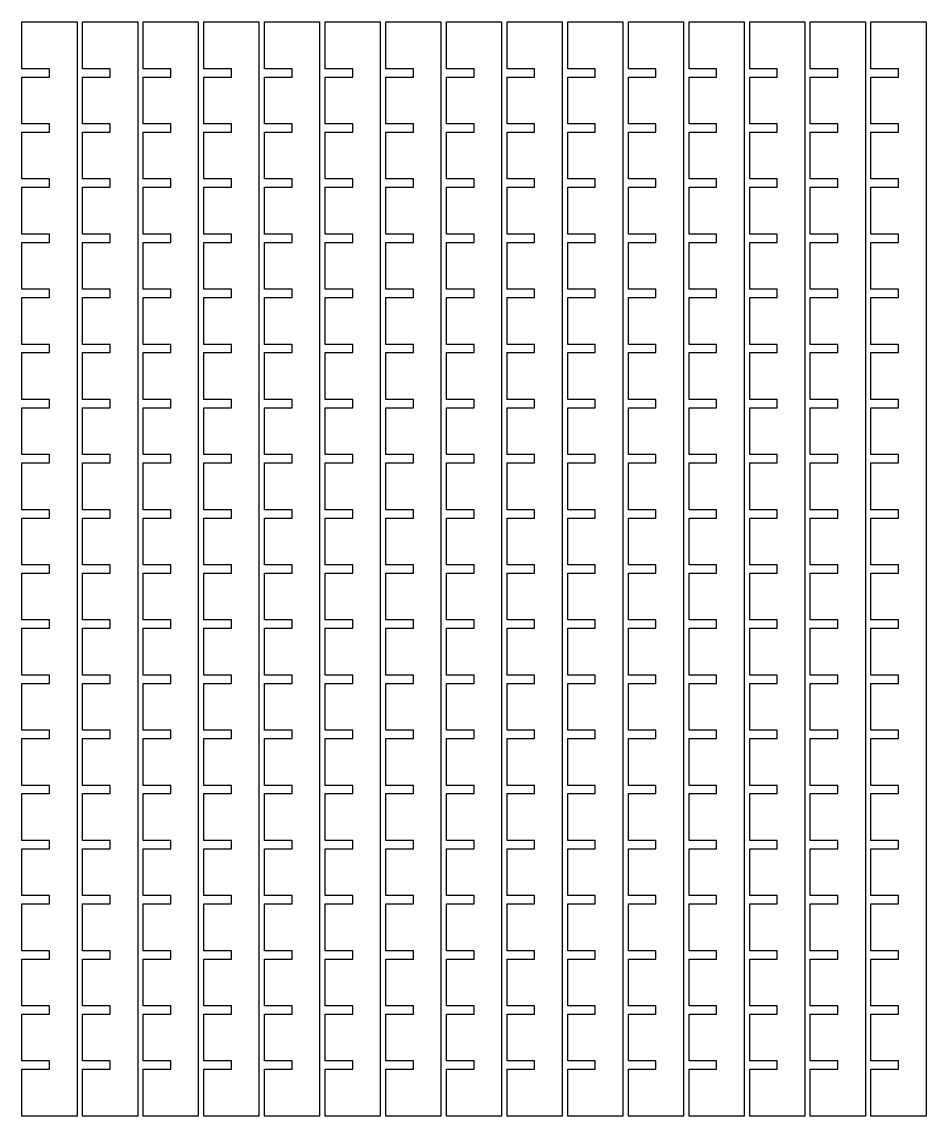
# Model space of a CAD drawing. Extents: x 2 to 649, y 2 to 418.
# Drawn here: x 2 to 330, y 2 to 399 of the extents above; entities that cross this region are included whole.
import ezdxf

# ---------------------------------------------------------------- set-up
doc = ezdxf.new("R2010")
doc.units = 0
doc.layers.add('C00-00-00-BLACK', color=7, linetype='CONTINUOUS')

msp = doc.modelspace()

# ---------------------------------------------------------------- linework, layer by layer
at = {"layer": 'C00-00-00-BLACK'}
for p, q in [((1.9995, 382.002), (1.9995, 399.002)), ((1.9995, 399.002), (11.9999, 399.002)), ((11.9999, 399.002), (22.0004, 399.002)), ((22.0004, 399.002), (22.0004, 1.9995)), ((23.9999, 382.002), (23.9999, 399.002)), ((23.9999, 399.002), (34.0003, 399.002)), ((34.0003, 399.002), (43.9995, 399.002)), ((43.9995, 399.002), (43.9995, 1.9995)), ((46.0005, 382.002), (46.0005, 399.002)), ((46.0005, 399.002), (56.0007, 399.002)), ((56.0007, 399.002), (65.9998, 399.002)), ((65.9998, 399.002), (65.9998, 1.9995)), ((68.0007, 382.002), (68.0007, 399.002)), ((68.0007, 399.002), (77.9999, 399.002)), ((77.9999, 399.002), (88.0001, 399.002)), ((88.0001, 399.002), (88.0001, 1.9995)), ((89.9996, 382.002), (89.9996, 399.002)), ((89.9996, 399.002), (100, 399.002)), ((100, 399.002), (110.001, 399.002)), ((110.001, 399.002), (110.001, 1.9995)), ((112, 382.002), (112, 399.002)), ((112, 399.002), (122, 399.002)), ((122, 399.002), (132, 399.002)), ((132, 399.002), (132, 1.9995)), ((134.001, 382.002), (134.001, 399.002)), ((134.001, 399.002), (144.001, 399.002)), ((144.001, 399.002), (154, 399.002)), ((154, 399.002), (154, 1.9995)), ((156.001, 382.002), (156.001, 399.002)), ((156.001, 399.002), (166, 399.002)), ((166, 399.002), (176, 399.002)), ((176, 399.002), (176, 1.9995)), ((178, 382.002), (178, 399.002)), ((178, 399.002), (188, 399.002)), ((188, 399.002), (198.001, 399.002)), ((198.001, 399.002), (198.001, 1.9995)), ((200, 382.002), (200, 399.002)), ((200, 399.002), (210, 399.002)), ((210, 399.002), (220, 399.002)), ((220, 399.002), (220, 1.9995)), ((222.001, 382.002), (222.001, 399.002)), ((222.001, 399.002), (232.001, 399.002)), ((232.001, 399.002), (242, 399.002)), ((242, 399.002), (242, 1.9995)), ((244.001, 382.002), (244.001, 399.002)), ((244.001, 399.002), (254, 399.002)), ((254, 399.002), (264.001, 399.002)), ((264.001, 399.002), (264.001, 1.9995)), ((266, 382.002), (266, 399.002)), ((266, 399.002), (276, 399.002)), ((276, 399.002), (286.001, 399.002)), ((286.001, 399.002), (286.001, 1.9995)), ((288, 382.002), (288, 399.002)), ((288, 399.002), (298.001, 399.002)), ((298.001, 399.002), (308, 399.002)), ((308, 399.002), (308, 1.9995)), ((310.001, 382.002), (310.001, 399.002)), ((310.001, 399.002), (320.001, 399.002)), ((320.001, 399.002), (330, 399.002)), ((330, 399.002), (330, 1.9995)), ((11.9999, 382.002), (1.9995, 382.002)), ((11.9999, 379), (11.9999, 382.002)), ((34.0003, 382.002), (23.9999, 382.002)), ((34.0003, 379), (34.0003, 382.002)), ((56.0007, 382.002), (46.0005, 382.002)), ((56.0007, 379), (56.0007, 382.002)), ((77.9999, 382.002), (68.0007, 382.002)), ((77.9999, 379), (77.9999, 382.002)), ((100, 382.002), (89.9996, 382.002)), ((100, 379), (100, 382.002)), ((122, 382.002), (112, 382.002)), ((122, 379), (122, 382.002)), ((144.001, 382.002), (134.001, 382.002)), ((144.001, 379), (144.001, 382.002)), ((166, 382.002), (156.001, 382.002)), ((166, 379), (166, 382.002)), ((188, 382.002), (178, 382.002)), ((188, 379), (188, 382.002)), ((210, 382.002), (200, 382.002)), ((210, 379), (210, 382.002)), ((232.001, 382.002), (222.001, 382.002)), ((232.001, 379), (232.001, 382.002)), ((254, 382.002), (244.001, 382.002)), ((254, 379), (254, 382.002)), ((276, 382.002), (266, 382.002)), ((276, 379), (276, 382.002)), ((298.001, 382.002), (288, 382.002)), ((298.001, 379), (298.001, 382.002)), ((320.001, 382.002), (310.001, 382.002)), ((320.001, 379), (320.001, 382.002)), ((1.9995, 361.999), (1.9995, 379)), ((1.9995, 379), (11.9999, 379)), ((23.9999, 361.999), (23.9999, 379)), ((23.9999, 379), (34.0003, 379)), ((46.0005, 361.999), (46.0005, 379)), ((46.0005, 379), (56.0007, 379)), ((68.0007, 361.999), (68.0007, 379)), ((68.0007, 379), (77.9999, 379)), ((89.9996, 361.999), (89.9996, 379)), ((89.9996, 379), (100, 379)), ((112, 361.999), (112, 379)), ((112, 379), (122, 379)), ((134.001, 361.999), (134.001, 379)), ((134.001, 379), (144.001, 379)), ((156.001, 361.999), (156.001, 379)), ((156.001, 379), (166, 379)), ((178, 361.999), (178, 379)), ((178, 379), (188, 379)), ((200, 361.999), (200, 379)), ((200, 379), (210, 379)), ((222.001, 361.999), (222.001, 379)), ((222.001, 379), (232.001, 379)), ((244.001, 361.999), (244.001, 379)), ((244.001, 379), (254, 379)), ((266, 361.999), (266, 379)), ((266, 379), (276, 379)), ((288, 361.999), (288, 379)), ((288, 379), (298.001, 379)), ((310.001, 361.999), (310.001, 379)), ((310.001, 379), (320.001, 379)), ((11.9999, 361.999), (1.9995, 361.999)), ((11.9999, 359.001), (11.9999, 361.999)), ((34.0003, 361.999), (23.9999, 361.999)), ((34.0003, 359.001), (34.0003, 361.999)), ((56.0007, 361.999), (46.0005, 361.999)), ((56.0007, 359.001), (56.0007, 361.999)), ((77.9999, 361.999), (68.0007, 361.999)), ((77.9999, 359.001), (77.9999, 361.999)), ((100, 361.999), (89.9996, 361.999)), ((100, 359.001), (100, 361.999)), ((122, 361.999), (112, 361.999)), ((122, 359.001), (122, 361.999)), ((144.001, 361.999), (134.001, 361.999)), ((144.001, 359.001), (144.001, 361.999)), ((166, 361.999), (156.001, 361.999)), ((166, 359.001), (166, 361.999)), ((188, 361.999), (178, 361.999)), ((188, 359.001), (188, 361.999)), ((210, 361.999), (200, 361.999)), ((210, 359.001), (210, 361.999)), ((232.001, 361.999), (222.001, 361.999)), ((232.001, 359.001), (232.001, 361.999)), ((254, 361.999), (244.001, 361.999)), ((254, 359.001), (254, 361.999)), ((276, 361.999), (266, 361.999)), ((276, 359.001), (276, 361.999)), ((298.001, 361.999), (288, 361.999)), ((298.001, 359.001), (298.001, 361.999)), ((320.001, 361.999), (310.001, 361.999)), ((320.001, 359.001), (320.001, 361.999)), ((1.9995, 342), (1.9995, 359.001)), ((1.9995, 359.001), (11.9999, 359.001)), ((23.9999, 342), (23.9999, 359.001)), ((23.9999, 359.001), (34.0003, 359.001)), ((46.0005, 342), (46.0005, 359.001)), ((46.0005, 359.001), (56.0007, 359.001)), ((68.0007, 342), (68.0007, 359.001)), ((68.0007, 359.001), (77.9999, 359.001)), ((89.9996, 342), (89.9996, 359.001)), ((89.9996, 359.001), (100, 359.001)), ((112, 342), (112, 359.001)), ((112, 359.001), (122, 359.001)), ((134.001, 342), (134.001, 359.001)), ((134.001, 359.001), (144.001, 359.001)), ((156.001, 342), (156.001, 359.001)), ((156.001, 359.001), (166, 359.001)), ((178, 342), (178, 359.001)), ((178, 359.001), (188, 359.001)), ((200, 342), (200, 359.001)), ((200, 359.001), (210, 359.001)), ((222.001, 342), (222.001, 359.001)), ((222.001, 359.001), (232.001, 359.001)), ((244.001, 342), (244.001, 359.001)), ((244.001, 359.001), (254, 359.001)), ((266, 342), (266, 359.001)), ((266, 359.001), (276, 359.001)), ((288, 342), (288, 359.001)), ((288, 359.001), (298.001, 359.001)), ((310.001, 342), (310.001, 359.001)), ((310.001, 359.001), (320.001, 359.001)), ((11.9999, 342), (1.9995, 342)), ((11.9999, 339), (11.9999, 342)), ((34.0003, 342), (23.9999, 342)), ((34.0003, 339), (34.0003, 342)), ((56.0007, 342), (46.0005, 342)), ((56.0007, 339), (56.0007, 342)), ((77.9999, 342), (68.0007, 342)), ((77.9999, 339), (77.9999, 342)), ((100, 342), (89.9996, 342)), ((100, 339), (100, 342)), ((122, 342), (112, 342)), ((122, 339), (122, 342)), ((144.001, 342), (134.001, 342)), ((144.001, 339), (144.001, 342)), ((166, 342), (156.001, 342)), ((166, 339), (166, 342)), ((188, 342), (178, 342)), ((188, 339), (188, 342)), ((210, 342), (200, 342)), ((210, 339), (210, 342)), ((232.001, 342), (222.001, 342)), ((232.001, 339), (232.001, 342)), ((254, 342), (244.001, 342)), ((254, 339), (254, 342)), ((276, 342), (266, 342)), ((276, 339), (276, 342)), ((298.001, 342), (288, 342)), ((298.001, 339), (298.001, 342)), ((320.001, 342), (310.001, 342)), ((320.001, 339), (320.001, 342)), ((1.9995, 322.001), (1.9995, 339)), ((1.9995, 339), (11.9999, 339)), ((23.9999, 322.001), (23.9999, 339)), ((23.9999, 339), (34.0003, 339)), ((46.0005, 322.001), (46.0005, 339)), ((46.0005, 339), (56.0007, 339)), ((68.0007, 322.001), (68.0007, 339)), ((68.0007, 339), (77.9999, 339)), ((89.9996, 322.001), (89.9996, 339)), ((89.9996, 339), (100, 339)), ((112, 322.001), (112, 339)), ((112, 339), (122, 339)), ((134.001, 322.001), (134.001, 339)), ((134.001, 339), (144.001, 339)), ((156.001, 322.001), (156.001, 339)), ((156.001, 339), (166, 339)), ((178, 322.001), (178, 339)), ((178, 339), (188, 339)), ((200, 322.001), (200, 339)), ((200, 339), (210, 339)), ((222.001, 322.001), (222.001, 339)), ((222.001, 339), (232.001, 339)), ((244.001, 322.001), (244.001, 339)), ((244.001, 339), (254, 339)), ((266, 322.001), (266, 339)), ((266, 339), (276, 339)), ((288, 322.001), (288, 339)), ((288, 339), (298.001, 339)), ((310.001, 322.001), (310.001, 339)), ((310.001, 339), (320.001, 339)), ((11.9999, 322.001), (1.9995, 322.001)), ((11.9999, 319.001), (11.9999, 322.001)), ((34.0003, 322.001), (23.9999, 322.001)), ((34.0003, 319.001), (34.0003, 322.001)), ((56.0007, 322.001), (46.0005, 322.001)), ((56.0007, 319.001), (56.0007, 322.001)), ((77.9999, 322.001), (68.0007, 322.001)), ((77.9999, 319.001), (77.9999, 322.001)), ((100, 322.001), (89.9996, 322.001)), ((100, 319.001), (100, 322.001)), ((122, 322.001), (112, 322.001)), ((122, 319.001), (122, 322.001)), ((144.001, 322.001), (134.001, 322.001)), ((144.001, 319.001), (144.001, 322.001)), ((166, 322.001), (156.001, 322.001)), ((166, 319.001), (166, 322.001)), ((188, 322.001), (178, 322.001)), ((188, 319.001), (188, 322.001)), ((210, 322.001), (200, 322.001)), ((210, 319.001), (210, 322.001)), ((232.001, 322.001), (222.001, 322.001)), ((232.001, 319.001), (232.001, 322.001)), ((254, 322.001), (244.001, 322.001)), ((254, 319.001), (254, 322.001)), ((276, 322.001), (266, 322.001)), ((276, 319.001), (276, 322.001)), ((298.001, 322.001), (288, 322.001)), ((298.001, 319.001), (298.001, 322.001)), ((320.001, 322.001), (310.001, 322.001)), ((320.001, 319.001), (320.001, 322.001)), ((1.9995, 302.001), (1.9995, 319.001)), ((1.9995, 319.001), (11.9999, 319.001)), ((23.9999, 302.001), (23.9999, 319.001)), ((23.9999, 319.001), (34.0003, 319.001)), ((46.0005, 302.001), (46.0005, 319.001)), ((46.0005, 319.001), (56.0007, 319.001)), ((68.0007, 302.001), (68.0007, 319.001)), ((68.0007, 319.001), (77.9999, 319.001)), ((89.9996, 302.001), (89.9996, 319.001)), ((89.9996, 319.001), (100, 319.001)), ((112, 302), (112, 319.001)), ((112, 319.001), (122, 319.001)), ((134.001, 302), (134.001, 319.001)), ((134.001, 319.001), (144.001, 319.001)), ((156.001, 302), (156.001, 319.001)), ((156.001, 319.001), (166, 319.001)), ((178, 302), (178, 319.001)), ((178, 319.001), (188, 319.001)), ((200, 302), (200, 319.001)), ((200, 319.001), (210, 319.001)), ((222.001, 302), (222.001, 319.001)), ((222.001, 319.001), (232.001, 319.001)), ((244.001, 302), (244.001, 319.001)), ((244.001, 319.001), (254, 319.001)), ((266, 302), (266, 319.001)), ((266, 319.001), (276, 319.001)), ((288, 302), (288, 319.001)), ((288, 319.001), (298.001, 319.001)), ((310.001, 302), (310.001, 319.001)), ((310.001, 319.001), (320.001, 319.001)), ((11.9999, 302.001), (1.9995, 302.001)), ((11.9999, 299.001), (11.9999, 302.001)), ((34.0003, 302.001), (23.9999, 302.001)), ((34.0003, 299), (34.0003, 302.001)), ((56.0007, 302.001), (46.0005, 302.001)), ((56.0007, 299), (56.0007, 302.001)), ((77.9999, 302.001), (68.0007, 302.001)), ((77.9999, 299), (77.9999, 302.001)), ((100, 302.001), (89.9996, 302.001)), ((100, 299), (100, 302.001)), ((122, 302), (112, 302)), ((122, 299), (122, 302)), ((144.001, 302), (134.001, 302)), ((144.001, 299), (144.001, 302)), ((166, 302), (156.001, 302)), ((166, 299), (166, 302)), ((188, 302), (178, 302)), ((188, 299), (188, 302)), ((210, 302), (200, 302)), ((210, 299), (210, 302)), ((232.001, 302), (222.001, 302)), ((232.001, 299), (232.001, 302)), ((254, 302), (244.001, 302)), ((254, 299), (254, 302)), ((276, 302), (266, 302)), ((276, 299), (276, 302)), ((298.001, 302), (288, 302)), ((298.001, 299), (298.001, 302)), ((320.001, 302), (310.001, 302)), ((320.001, 299), (320.001, 302)), ((1.9995, 282), (1.9995, 299.001)), ((1.9995, 299.001), (11.9999, 299.001)), ((23.9999, 282), (23.9999, 299)), ((23.9999, 299), (34.0003, 299)), ((46.0005, 282), (46.0005, 299)), ((46.0005, 299), (56.0007, 299)), ((68.0007, 282), (68.0007, 299)), ((68.0007, 299), (77.9999, 299)), ((89.9996, 282), (89.9996, 299)), ((89.9996, 299), (100, 299)), ((112, 282), (112, 299)), ((112, 299), (122, 299)), ((134.001, 282), (134.001, 299)), ((134.001, 299), (144.001, 299)), ((156.001, 282), (156.001, 299)), ((156.001, 299), (166, 299)), ((178, 282), (178, 299)), ((178, 299), (188, 299)), ((200, 282), (200, 299)), ((200, 299), (210, 299)), ((222.001, 282), (222.001, 299)), ((222.001, 299), (232.001, 299)), ((244.001, 282), (244.001, 299)), ((244.001, 299), (254, 299)), ((266, 282), (266, 299)), ((266, 299), (276, 299)), ((288, 282), (288, 299)), ((288, 299), (298.001, 299)), ((310.001, 282), (310.001, 299)), ((310.001, 299), (320.001, 299)), ((11.9999, 282), (1.9995, 282)), ((11.9999, 279), (11.9999, 282)), ((34.0003, 282), (23.9999, 282)), ((34.0003, 279), (34.0003, 282)), ((56.0007, 282), (46.0005, 282)), ((56.0007, 279), (56.0007, 282)), ((77.9999, 282), (68.0007, 282)), ((77.9999, 279), (77.9999, 282)), ((100, 282), (89.9996, 282)), ((100, 279), (100, 282)), ((122, 282), (112, 282)), ((122, 279), (122, 282)), ((144.001, 282), (134.001, 282)), ((144.001, 279), (144.001, 282)), ((166, 282), (156.001, 282)), ((166, 279), (166, 282)), ((188, 282), (178, 282)), ((188, 279), (188, 282)), ((210, 282), (200, 282)), ((210, 279), (210, 282)), ((232.001, 282), (222.001, 282)), ((232.001, 279), (232.001, 282)), ((254, 282), (244.001, 282)), ((254, 279), (254, 282)), ((276, 282), (266, 282)), ((276, 279), (276, 282)), ((298.001, 282), (288, 282)), ((298.001, 279), (298.001, 282)), ((320.001, 282), (310.001, 282)), ((320.001, 279), (320.001, 282)), ((1.9995, 262.001), (1.9995, 279)), ((1.9995, 279), (11.9999, 279)), ((23.9999, 262.001), (23.9999, 279)), ((23.9999, 279), (34.0003, 279)), ((46.0005, 262.001), (46.0005, 279)), ((46.0005, 279), (56.0007, 279)), ((68.0007, 262.001), (68.0007, 279)), ((68.0007, 279), (77.9999, 279)), ((89.9996, 262.001), (89.9996, 279)), ((89.9996, 279), (100, 279)), ((112, 262.001), (112, 279)), ((112, 279), (122, 279)), ((134.001, 262.001), (134.001, 279)), ((134.001, 279), (144.001, 279)), ((156.001, 262.001), (156.001, 279)), ((156.001, 279), (166, 279)), ((178, 262.001), (178, 279)), ((178, 279), (188, 279)), ((200, 262.001), (200, 279)), ((200, 279), (210, 279)), ((222.001, 262.001), (222.001, 279)), ((222.001, 279), (232.001, 279)), ((244.001, 262.001), (244.001, 279)), ((244.001, 279), (254, 279)), ((266, 262.001), (266, 279)), ((266, 279), (276, 279)), ((288, 262.001), (288, 279)), ((288, 279), (298.001, 279)), ((310.001, 262.001), (310.001, 279)), ((310.001, 279), (320.001, 279)), ((11.9999, 262.001), (1.9995, 262.001)), ((1.9995, 242), (1.9995, 259.001)), ((1.9995, 259.001), (11.9999, 259.001)), ((11.9999, 259.001), (11.9999, 262.001)), ((34.0003, 262.001), (23.9999, 262.001)), ((23.9999, 242), (23.9999, 259.001)), ((23.9999, 259.001), (34.0003, 259.001)), ((34.0003, 259.001), (34.0003, 262.001)), ((56.0007, 262.001), (46.0005, 262.001)), ((46.0005, 242), (46.0005, 259.001)), ((46.0005, 259.001), (56.0007, 259.001)), ((56.0007, 259.001), (56.0007, 262.001)), ((77.9999, 262.001), (68.0007, 262.001)), ((68.0007, 242), (68.0007, 259.001)), ((68.0007, 259.001), (77.9999, 259.001)), ((77.9999, 259.001), (77.9999, 262.001)), ((100, 262.001), (89.9996, 262.001)), ((89.9996, 242), (89.9996, 259.001)), ((89.9996, 259.001), (100, 259.001)), ((100, 259.001), (100, 262.001)), ((122, 262.001), (112, 262.001)), ((112, 242), (112, 259.001)), ((112, 259.001), (122, 259.001)), ((122, 259.001), (122, 262.001)), ((144.001, 262.001), (134.001, 262.001)), ((134.001, 242), (134.001, 259.001)), ((134.001, 259.001), (144.001, 259.001)), ((144.001, 259.001), (144.001, 262.001)), ((166, 262.001), (156.001, 262.001)), ((156.001, 242), (156.001, 259.001)), ((156.001, 259.001), (166, 259.001)), ((166, 259.001), (166, 262.001)), ((188, 262.001), (178, 262.001)), ((178, 242), (178, 259.001)), ((178, 259.001), (188, 259.001)), ((188, 259.001), (188, 262.001)), ((210, 262.001), (200, 262.001)), ((200, 242), (200, 259.001)), ((200, 259.001), (210, 259.001)), ((210, 259.001), (210, 262.001)), ((232.001, 262.001), (222.001, 262.001)), ((222.001, 242), (222.001, 259.001)), ((222.001, 259.001), (232.001, 259.001)), ((232.001, 259.001), (232.001, 262.001)), ((254, 262.001), (244.001, 262.001)), ((244.001, 242), (244.001, 259.001)), ((244.001, 259.001), (254, 259.001)), ((254, 259.001), (254, 262.001)), ((276, 262.001), (266, 262.001)), ((266, 242), (266, 259.001)), ((266, 259.001), (276, 259.001)), ((276, 259.001), (276, 262.001)), ((298.001, 262.001), (288, 262.001)), ((288, 242), (288, 259.001)), ((288, 259.001), (298.001, 259.001)), ((298.001, 259.001), (298.001, 262.001)), ((320.001, 262.001), (310.001, 262.001)), ((310.001, 242), (310.001, 259.001)), ((310.001, 259.001), (320.001, 259.001)), ((320.001, 259.001), (320.001, 262.001)), ((11.9999, 242), (1.9995, 242)), ((1.9995, 222.001), (1.9995, 239)), ((1.9995, 239), (11.9999, 239)), ((11.9999, 239), (11.9999, 242)), ((34.0003, 242), (23.9999, 242)), ((23.9999, 222.001), (23.9999, 239)), ((23.9999, 239), (34.0003, 239)), ((34.0003, 239), (34.0003, 242)), ((56.0007, 242), (46.0005, 242)), ((46.0005, 222.001), (46.0005, 239)), ((46.0005, 239), (56.0007, 239)), ((56.0007, 239), (56.0007, 242)), ((77.9999, 242), (68.0007, 242)), ((68.0007, 222.001), (68.0007, 239)), ((68.0007, 239), (77.9999, 239)), ((77.9999, 239), (77.9999, 242)), ((100, 242), (89.9996, 242)), ((89.9996, 222.001), (89.9996, 239)), ((89.9996, 239), (100, 239)), ((100, 239), (100, 242)), ((122, 242), (112, 242)), ((112, 222.001), (112, 239)), ((112, 239), (122, 239)), ((122, 239), (122, 242)), ((144.001, 242), (134.001, 242)), ((134.001, 222.001), (134.001, 239)), ((134.001, 239), (144.001, 239)), ((144.001, 239), (144.001, 242)), ((166, 242), (156.001, 242)), ((156.001, 222.001), (156.001, 239)), ((156.001, 239), (166, 239)), ((166, 239), (166, 242)), ((188, 242), (178, 242)), ((178, 222.001), (178, 239)), ((178, 239), (188, 239)), ((188, 239), (188, 242)), ((210, 242), (200, 242)), ((200, 222.001), (200, 239)), ((200, 239), (210, 239)), ((210, 239), (210, 242)), ((232.001, 242), (222.001, 242)), ((222.001, 222.001), (222.001, 239)), ((222.001, 239), (232.001, 239)), ((232.001, 239), (232.001, 242)), ((254, 242), (244.001, 242)), ((244.001, 222.001), (244.001, 239)), ((244.001, 239), (254, 239)), ((254, 239), (254, 242)), ((276, 242), (266, 242)), ((266, 222.001), (266, 239)), ((266, 239), (276, 239)), ((276, 239), (276, 242)), ((298.001, 242), (288, 242)), ((288, 222.001), (288, 239)), ((288, 239), (298.001, 239)), ((298.001, 239), (298.001, 242)), ((320.001, 242), (310.001, 242)), ((310.001, 222.001), (310.001, 239)), ((310.001, 239), (320.001, 239)), ((320.001, 239), (320.001, 242)), ((11.9999, 222.001), (1.9995, 222.001)), ((1.9995, 202), (1.9995, 219.001)), ((1.9995, 219.001), (11.9999, 219.001)), ((11.9999, 219.001), (11.9999, 222.001)), ((34.0003, 222.001), (23.9999, 222.001)), ((23.9999, 202), (23.9999, 219.001)), ((23.9999, 219.001), (34.0003, 219.001)), ((34.0003, 219.001), (34.0003, 222.001)), ((56.0007, 222.001), (46.0005, 222.001)), ((46.0005, 202), (46.0005, 219.001)), ((46.0005, 219.001), (56.0007, 219.001)), ((56.0007, 219.001), (56.0007, 222.001)), ((77.9999, 222.001), (68.0007, 222.001)), ((68.0007, 202), (68.0007, 219.001)), ((68.0007, 219.001), (77.9999, 219.001)), ((77.9999, 219.001), (77.9999, 222.001)), ((100, 222.001), (89.9996, 222.001)), ((89.9996, 202), (89.9996, 219.001)), ((89.9996, 219.001), (100, 219.001)), ((100, 219.001), (100, 222.001)), ((122, 222.001), (112, 222.001)), ((112, 202), (112, 219.001)), ((112, 219.001), (122, 219.001)), ((122, 219.001), (122, 222.001)), ((144.001, 222.001), (134.001, 222.001)), ((134.001, 202), (134.001, 219.001)), ((134.001, 219.001), (144.001, 219.001)), ((144.001, 219.001), (144.001, 222.001)), ((166, 222.001), (156.001, 222.001)), ((156.001, 202), (156.001, 219.001)), ((156.001, 219.001), (166, 219.001)), ((166, 219.001), (166, 222.001)), ((188, 222.001), (178, 222.001)), ((178, 202), (178, 219.001)), ((178, 219.001), (188, 219.001)), ((188, 219.001), (188, 222.001)), ((210, 222.001), (200, 222.001)), ((200, 202), (200, 219.001)), ((200, 219.001), (210, 219.001)), ((210, 219.001), (210, 222.001)), ((232.001, 222.001), (222.001, 222.001)), ((222.001, 202), (222.001, 219.001)), ((222.001, 219.001), (232.001, 219.001)), ((232.001, 219.001), (232.001, 222.001)), ((254, 222.001), (244.001, 222.001)), ((244.001, 202), (244.001, 219.001)), ((244.001, 219.001), (254, 219.001)), ((254, 219.001), (254, 222.001)), ((276, 222.001), (266, 222.001)), ((266, 202), (266, 219.001)), ((266, 219.001), (276, 219.001)), ((276, 219.001), (276, 222.001)), ((298.001, 222.001), (288, 222.001)), ((288, 202), (288, 219.001)), ((288, 219.001), (298.001, 219.001)), ((298.001, 219.001), (298.001, 222.001)), ((320.001, 222.001), (310.001, 222.001)), ((310.001, 202), (310.001, 219.001)), ((310.001, 219.001), (320.001, 219.001)), ((320.001, 219.001), (320.001, 222.001)), ((11.9999, 202), (1.9995, 202)), ((1.9995, 182), (1.9995, 199)), ((1.9995, 199), (11.9999, 199)), ((11.9999, 199), (11.9999, 202)), ((34.0003, 202), (23.9999, 202)), ((23.9999, 182), (23.9999, 199)), ((23.9999, 199), (34.0003, 199)), ((34.0003, 199), (34.0003, 202)), ((56.0007, 202), (46.0005, 202)), ((46.0005, 182), (46.0005, 199)), ((46.0005, 199), (56.0007, 199)), ((56.0007, 199), (56.0007, 202)), ((77.9999, 202), (68.0007, 202)), ((68.0007, 182), (68.0007, 199)), ((68.0007, 199), (77.9999, 199)), ((77.9999, 199), (77.9999, 202)), ((100, 202), (89.9996, 202)), ((89.9996, 182), (89.9996, 199)), ((89.9996, 199), (100, 199)), ((100, 199), (100, 202)), ((122, 202), (112, 202)), ((112, 182), (112, 199)), ((112, 199), (122, 199)), ((122, 199), (122, 202)), ((144.001, 202), (134.001, 202)), ((134.001, 182), (134.001, 199)), ((134.001, 199), (144.001, 199)), ((144.001, 199), (144.001, 202)), ((166, 202), (156.001, 202)), ((156.001, 182), (156.001, 199)), ((156.001, 199), (166, 199)), ((166, 199), (166, 202)), ((188, 202), (178, 202)), ((178, 182), (178, 199)), ((178, 199), (188, 199)), ((188, 199), (188, 202)), ((210, 202), (200, 202)), ((200, 182), (200, 199)), ((200, 199), (210, 199)), ((210, 199), (210, 202)), ((232.001, 202), (222.001, 202)), ((222.001, 182), (222.001, 199)), ((222.001, 199), (232.001, 199)), ((232.001, 199), (232.001, 202)), ((254, 202), (244.001, 202)), ((244.001, 182), (244.001, 199)), ((244.001, 199), (254, 199)), ((254, 199), (254, 202)), ((276, 202), (266, 202)), ((266, 182), (266, 199)), ((266, 199), (276, 199)), ((276, 199), (276, 202)), ((298.001, 202), (288, 202)), ((288, 182), (288, 199)), ((288, 199), (298.001, 199)), ((298.001, 199), (298.001, 202)), ((320.001, 202), (310.001, 202)), ((310.001, 182), (310.001, 199)), ((310.001, 199), (320.001, 199)), ((320.001, 199), (320.001, 202)), ((11.9999, 182), (1.9995, 182)), ((1.9995, 162.001), (1.9995, 179)), ((1.9995, 179), (11.9999, 179)), ((11.9999, 179), (11.9999, 182)), ((34.0003, 182), (23.9999, 182)), ((23.9999, 162.001), (23.9999, 179)), ((23.9999, 179), (34.0003, 179)), ((34.0003, 179), (34.0003, 182)), ((56.0007, 182), (46.0005, 182)), ((46.0005, 162.001), (46.0005, 179)), ((46.0005, 179), (56.0007, 179)), ((56.0007, 179), (56.0007, 182)), ((77.9999, 182), (68.0007, 182)), ((68.0007, 162.001), (68.0007, 179)), ((68.0007, 179), (77.9999, 179)), ((77.9999, 179), (77.9999, 182)), ((100, 182), (89.9996, 182)), ((89.9996, 162.001), (89.9996, 179)), ((89.9996, 179), (100, 179)), ((100, 179), (100, 182)), ((122, 182), (112, 182)), ((112, 162.001), (112, 179)), ((112, 179), (122, 179)), ((122, 179), (122, 182)), ((144.001, 182), (134.001, 182)), ((134.001, 162.001), (134.001, 179)), ((134.001, 179), (144.001, 179)), ((144.001, 179), (144.001, 182)), ((166, 182), (156.001, 182)), ((156.001, 162.001), (156.001, 179)), ((156.001, 179), (166, 179)), ((166, 179), (166, 182)), ((188, 182), (178, 182)), ((178, 162.001), (178, 179)), ((178, 179), (188, 179)), ((188, 179), (188, 182)), ((210, 182), (200, 182)), ((200, 162.001), (200, 179)), ((200, 179), (210, 179)), ((210, 179), (210, 182)), ((232.001, 182), (222.001, 182)), ((222.001, 162.001), (222.001, 179)), ((222.001, 179), (232.001, 179)), ((232.001, 179), (232.001, 182)), ((254, 182), (244.001, 182)), ((244.001, 162.001), (244.001, 179)), ((244.001, 179), (254, 179)), ((254, 179), (254, 182)), ((276, 182), (266, 182)), ((266, 162.001), (266, 179)), ((266, 179), (276, 179)), ((276, 179), (276, 182)), ((298.001, 182), (288, 182)), ((288, 162.001), (288, 179)), ((288, 179), (298.001, 179)), ((298.001, 179), (298.001, 182)), ((320.001, 182), (310.001, 182)), ((310.001, 162.001), (310.001, 179)), ((310.001, 179), (320.001, 179)), ((320.001, 179), (320.001, 182)), ((11.9999, 162.001), (1.9995, 162.001)), ((1.9995, 142), (1.9995, 159.001)), ((1.9995, 159.001), (11.9999, 159.001)), ((11.9999, 159.001), (11.9999, 162.001)), ((34.0003, 162.001), (23.9999, 162.001)), ((23.9999, 142), (23.9999, 159.001)), ((23.9999, 159.001), (34.0003, 159.001)), ((34.0003, 159.001), (34.0003, 162.001)), ((56.0007, 162.001), (46.0005, 162.001)), ((46.0005, 142), (46.0005, 159.001)), ((46.0005, 159.001), (56.0007, 159.001)), ((56.0007, 159.001), (56.0007, 162.001)), ((77.9999, 162.001), (68.0007, 162.001)), ((68.0007, 142), (68.0007, 159.001)), ((68.0007, 159.001), (77.9999, 159.001)), ((77.9999, 159.001), (77.9999, 162.001)), ((100, 162.001), (89.9996, 162.001)), ((89.9996, 142), (89.9996, 159.001)), ((89.9996, 159.001), (100, 159.001)), ((100, 159.001), (100, 162.001)), ((122, 162.001), (112, 162.001)), ((112, 142), (112, 159.001)), ((112, 159.001), (122, 159.001)), ((122, 159.001), (122, 162.001)), ((144.001, 162.001), (134.001, 162.001)), ((134.001, 142), (134.001, 159.001)), ((134.001, 159.001), (144.001, 159.001)), ((144.001, 159.001), (144.001, 162.001)), ((166, 162.001), (156.001, 162.001)), ((156.001, 142), (156.001, 159.001)), ((156.001, 159.001), (166, 159.001)), ((166, 159.001), (166, 162.001)), ((188, 162.001), (178, 162.001)), ((178, 142), (178, 159.001)), ((178, 159.001), (188, 159.001)), ((188, 159.001), (188, 162.001)), ((210, 162.001), (200, 162.001)), ((200, 142), (200, 159.001)), ((200, 159.001), (210, 159.001)), ((210, 159.001), (210, 162.001)), ((232.001, 162.001), (222.001, 162.001)), ((222.001, 142), (222.001, 159.001)), ((222.001, 159.001), (232.001, 159.001)), ((232.001, 159.001), (232.001, 162.001)), ((254, 162.001), (244.001, 162.001)), ((244.001, 142), (244.001, 159.001)), ((244.001, 159.001), (254, 159.001)), ((254, 159.001), (254, 162.001)), ((276, 162.001), (266, 162.001)), ((266, 142), (266, 159.001)), ((266, 159.001), (276, 159.001)), ((276, 159.001), (276, 162.001)), ((298.001, 162.001), (288, 162.001)), ((288, 142), (288, 159.001)), ((288, 159.001), (298.001, 159.001)), ((298.001, 159.001), (298.001, 162.001)), ((320.001, 162.001), (310.001, 162.001)), ((310.001, 142), (310.001, 159.001)), ((310.001, 159.001), (320.001, 159.001)), ((320.001, 159.001), (320.001, 162.001)), ((11.9999, 142), (1.9995, 142)), ((1.9995, 122), (1.9995, 139)), ((1.9995, 139), (11.9999, 139)), ((11.9999, 139), (11.9999, 142)), ((34.0003, 142), (23.9999, 142)), ((23.9999, 122), (23.9999, 139)), ((23.9999, 139), (34.0003, 139)), ((34.0003, 139), (34.0003, 142)), ((56.0007, 142), (46.0005, 142)), ((46.0005, 122), (46.0005, 139)), ((46.0005, 139), (56.0007, 139)), ((56.0007, 139), (56.0007, 142)), ((77.9999, 142), (68.0007, 142)), ((68.0007, 122), (68.0007, 139)), ((68.0007, 139), (77.9999, 139)), ((77.9999, 139), (77.9999, 142)), ((100, 142), (89.9996, 142)), ((89.9996, 122), (89.9996, 139)), ((89.9996, 139), (100, 139)), ((100, 139), (100, 142)), ((122, 142), (112, 142)), ((112, 122), (112, 139)), ((112, 139), (122, 139)), ((122, 139), (122, 142)), ((144.001, 142), (134.001, 142)), ((134.001, 122), (134.001, 139)), ((134.001, 139), (144.001, 139)), ((144.001, 139), (144.001, 142)), ((166, 142), (156.001, 142)), ((156.001, 122), (156.001, 139)), ((156.001, 139), (166, 139)), ((166, 139), (166, 142)), ((188, 142), (178, 142)), ((178, 122), (178, 139)), ((178, 139), (188, 139)), ((188, 139), (188, 142)), ((210, 142), (200, 142)), ((200, 122), (200, 139)), ((200, 139), (210, 139)), ((210, 139), (210, 142)), ((232.001, 142), (222.001, 142)), ((222.001, 122), (222.001, 139)), ((222.001, 139), (232.001, 139)), ((232.001, 139), (232.001, 142)), ((254, 142), (244.001, 142)), ((244.001, 122), (244.001, 139)), ((244.001, 139), (254, 139)), ((254, 139), (254, 142)), ((276, 142), (266, 142)), ((266, 122), (266, 139)), ((266, 139), (276, 139)), ((276, 139), (276, 142)), ((298.001, 142), (288, 142)), ((288, 122), (288, 139)), ((288, 139), (298.001, 139)), ((298.001, 139), (298.001, 142)), ((320.001, 142), (310.001, 142)), ((310.001, 122), (310.001, 139)), ((310.001, 139), (320.001, 139)), ((320.001, 139), (320.001, 142)), ((11.9999, 122), (1.9995, 122)), ((11.9999, 119), (11.9999, 122)), ((34.0003, 122), (23.9999, 122)), ((34.0003, 119), (34.0003, 122)), ((56.0007, 122), (46.0005, 122)), ((56.0007, 119), (56.0007, 122)), ((77.9999, 122), (68.0007, 122)), ((77.9999, 119), (77.9999, 122)), ((100, 122), (89.9996, 122)), ((100, 119), (100, 122)), ((122, 122), (112, 122)), ((122, 119), (122, 122)), ((144.001, 122), (134.001, 122)), ((144.001, 119), (144.001, 122)), ((166, 122), (156.001, 122)), ((166, 119), (166, 122)), ((188, 122), (178, 122)), ((188, 119), (188, 122)), ((210, 122), (200, 122)), ((210, 119), (210, 122)), ((232.001, 122), (222.001, 122)), ((232.001, 119), (232.001, 122)), ((254, 122), (244.001, 122)), ((254, 119), (254, 122)), ((276, 122), (266, 122)), ((276, 119), (276, 122)), ((298.001, 122), (288, 122)), ((298.001, 119), (298.001, 122)), ((320.001, 122), (310.001, 122)), ((320.001, 119), (320.001, 122)), ((1.9995, 102), (1.9995, 119)), ((1.9995, 119), (11.9999, 119)), ((23.9999, 102), (23.9999, 119)), ((23.9999, 119), (34.0003, 119)), ((46.0005, 102), (46.0005, 119)), ((46.0005, 119), (56.0007, 119)), ((68.0007, 102), (68.0007, 119)), ((68.0007, 119), (77.9999, 119)), ((89.9996, 102), (89.9996, 119)), ((89.9996, 119), (100, 119)), ((112, 102), (112, 119)), ((112, 119), (122, 119)), ((134.001, 102), (134.001, 119)), ((134.001, 119), (144.001, 119)), ((156.001, 102), (156.001, 119)), ((156.001, 119), (166, 119)), ((178, 102), (178, 119)), ((178, 119), (188, 119)), ((200, 102), (200, 119)), ((200, 119), (210, 119)), ((222.001, 102), (222.001, 119)), ((222.001, 119), (232.001, 119)), ((244.001, 102), (244.001, 119)), ((244.001, 119), (254, 119)), ((266, 102), (266, 119)), ((266, 119), (276, 119)), ((288, 102), (288, 119)), ((288, 119), (298.001, 119)), ((310.001, 102), (310.001, 119)), ((310.001, 119), (320.001, 119)), ((11.9999, 102), (1.9995, 102)), ((11.9999, 98.9997), (11.9999, 102)), ((34.0003, 102), (23.9999, 102)), ((34.0003, 98.9997), (34.0003, 102)), ((56.0007, 102), (46.0005, 102)), ((56.0007, 98.9997), (56.0007, 102)), ((77.9999, 102), (68.0007, 102)), ((77.9999, 98.9997), (77.9999, 102)), ((100, 102), (89.9996, 102)), ((100, 98.9997), (100, 102)), ((122, 102), (112, 102)), ((122, 98.9997), (122, 102)), ((144.001, 102), (134.001, 102)), ((144.001, 98.9997), (144.001, 102)), ((166, 102), (156.001, 102)), ((166, 98.9997), (166, 102)), ((188, 102), (178, 102)), ((188, 98.9997), (188, 102)), ((210, 102), (200, 102)), ((210, 98.9997), (210, 102)), ((232.001, 102), (222.001, 102)), ((232.001, 98.9997), (232.001, 102)), ((254, 102), (244.001, 102)), ((254, 98.9997), (254, 102)), ((276, 102), (266, 102)), ((276, 98.9997), (276, 102)), ((298.001, 102), (288, 102)), ((298.001, 98.9997), (298.001, 102)), ((320.001, 102), (310.001, 102)), ((320.001, 98.9997), (320.001, 102)), ((1.9995, 82), (1.9995, 98.9997)), ((1.9995, 98.9997), (11.9999, 98.9997)), ((23.9999, 82), (23.9999, 98.9997)), ((23.9999, 98.9997), (34.0003, 98.9997)), ((46.0005, 82), (46.0005, 98.9997)), ((46.0005, 98.9997), (56.0007, 98.9997)), ((68.0007, 82), (68.0007, 98.9997)), ((68.0007, 98.9997), (77.9999, 98.9997)), ((89.9996, 82), (89.9996, 98.9997)), ((89.9996, 98.9997), (100, 98.9997)), ((112, 82), (112, 98.9997)), ((112, 98.9997), (122, 98.9997)), ((134.001, 82), (134.001, 98.9997)), ((134.001, 98.9997), (144.001, 98.9997)), ((156.001, 82), (156.001, 98.9997)), ((156.001, 98.9997), (166, 98.9997)), ((178, 82), (178, 98.9997)), ((178, 98.9997), (188, 98.9997)), ((200, 82), (200, 98.9997)), ((200, 98.9997), (210, 98.9997)), ((222.001, 82), (222.001, 98.9997)), ((222.001, 98.9997), (232.001, 98.9997)), ((244.001, 82), (244.001, 98.9997)), ((244.001, 98.9997), (254, 98.9997)), ((266, 82), (266, 98.9997)), ((266, 98.9997), (276, 98.9997)), ((288, 82), (288, 98.9997)), ((288, 98.9997), (298.001, 98.9997)), ((310.001, 82), (310.001, 98.9997)), ((310.001, 98.9997), (320.001, 98.9997)), ((11.9999, 82), (1.9995, 82)), ((11.9999, 79.0004), (11.9999, 82)), ((34.0003, 82), (23.9999, 82)), ((34.0003, 79.0004), (34.0003, 82)), ((56.0007, 82), (46.0005, 82)), ((56.0007, 79.0004), (56.0007, 82)), ((77.9999, 82), (68.0007, 82)), ((77.9999, 79.0004), (77.9999, 82)), ((100, 82), (89.9996, 82)), ((100, 79.0004), (100, 82)), ((122, 82), (112, 82)), ((122, 79.0004), (122, 82)), ((144.001, 82), (134.001, 82)), ((144.001, 79.0004), (144.001, 82)), ((166, 82), (156.001, 82)), ((166, 79.0004), (166, 82)), ((188, 82), (178, 82)), ((188, 79.0004), (188, 82)), ((210, 82), (200, 82)), ((210, 79.0004), (210, 82)), ((232.001, 82), (222.001, 82)), ((232.001, 79.0004), (232.001, 82)), ((254, 82), (244.001, 82)), ((254, 79.0004), (254, 82)), ((276, 82), (266, 82)), ((276, 79.0004), (276, 82)), ((298.001, 82), (288, 82)), ((298.001, 79.0004), (298.001, 82)), ((320.001, 82), (310.001, 82)), ((320.001, 79.0004), (320.001, 82)), ((1.9995, 62.0007), (1.9995, 79.0004)), ((1.9995, 79.0004), (11.9999, 79.0004)), ((23.9999, 62.0007), (23.9999, 79.0004)), ((23.9999, 79.0004), (34.0003, 79.0004)), ((46.0005, 62.0007), (46.0005, 79.0004)), ((46.0005, 79.0004), (56.0007, 79.0004)), ((68.0007, 62.0007), (68.0007, 79.0004)), ((68.0007, 79.0004), (77.9999, 79.0004)), ((89.9996, 62.0007), (89.9996, 79.0004)), ((89.9996, 79.0004), (100, 79.0004)), ((112, 62.0007), (112, 79.0004)), ((112, 79.0004), (122, 79.0004)), ((134.001, 62.0007), (134.001, 79.0004)), ((134.001, 79.0004), (144.001, 79.0004)), ((156.001, 62.0007), (156.001, 79.0004)), ((156.001, 79.0004), (166, 79.0004)), ((178, 62.0007), (178, 79.0004)), ((178, 79.0004), (188, 79.0004)), ((200, 62.0007), (200, 79.0004)), ((200, 79.0004), (210, 79.0004)), ((222.001, 62.0007), (222.001, 79.0004)), ((222.001, 79.0004), (232.001, 79.0004)), ((244.001, 62.0007), (244.001, 79.0004)), ((244.001, 79.0004), (254, 79.0004)), ((266, 62.0007), (266, 79.0004)), ((266, 79.0004), (276, 79.0004)), ((288, 62.0007), (288, 79.0004)), ((288, 79.0004), (298.001, 79.0004)), ((310.001, 62.0007), (310.001, 79.0004)), ((310.001, 79.0004), (320.001, 79.0004)), ((11.9999, 62.0007), (1.9995, 62.0007)), ((11.9999, 59.0007), (11.9999, 62.0007)), ((34.0003, 62.0007), (23.9999, 62.0007)), ((34.0003, 59.0007), (34.0003, 62.0007)), ((56.0007, 62.0007), (46.0005, 62.0007)), ((56.0007, 59.0007), (56.0007, 62.0007)), ((77.9999, 62.0007), (68.0007, 62.0007)), ((77.9999, 59.0007), (77.9999, 62.0007)), ((100, 62.0007), (89.9996, 62.0007)), ((100, 59.0007), (100, 62.0007)), ((122, 62.0007), (112, 62.0007)), ((122, 59.0007), (122, 62.0007)), ((144.001, 62.0007), (134.001, 62.0007)), ((144.001, 59.0007), (144.001, 62.0007)), ((166, 62.0007), (156.001, 62.0007)), ((166, 59.0007), (166, 62.0007)), ((188, 62.0007), (178, 62.0007)), ((188, 59.0007), (188, 62.0007)), ((210, 62.0007), (200, 62.0007)), ((210, 59.0007), (210, 62.0007)), ((232.001, 62.0007), (222.001, 62.0007)), ((232.001, 59.0007), (232.001, 62.0007)), ((254, 62.0007), (244.001, 62.0007)), ((254, 59.0007), (254, 62.0007)), ((276, 62.0007), (266, 62.0007)), ((276, 59.0007), (276, 62.0007)), ((298.001, 62.0007), (288, 62.0007)), ((298.001, 59.0007), (298.001, 62.0007)), ((320.001, 62.0007), (310.001, 62.0007)), ((320.001, 59.0007), (320.001, 62.0007)), ((1.9995, 42), (1.9995, 59.0007)), ((1.9995, 59.0007), (11.9999, 59.0007)), ((23.9999, 42), (23.9999, 59.0007)), ((23.9999, 59.0007), (34.0003, 59.0007)), ((46.0005, 42), (46.0005, 59.0007)), ((46.0005, 59.0007), (56.0007, 59.0007)), ((68.0007, 42), (68.0007, 59.0007)), ((68.0007, 59.0007), (77.9999, 59.0007)), ((89.9996, 42), (89.9996, 59.0007)), ((89.9996, 59.0007), (100, 59.0007)), ((112, 42), (112, 59.0007)), ((112, 59.0007), (122, 59.0007)), ((134.001, 42), (134.001, 59.0007)), ((134.001, 59.0007), (144.001, 59.0007)), ((156.001, 42), (156.001, 59.0007)), ((156.001, 59.0007), (166, 59.0007)), ((178, 42), (178, 59.0007)), ((178, 59.0007), (188, 59.0007)), ((200, 42), (200, 59.0007)), ((200, 59.0007), (210, 59.0007)), ((222.001, 42), (222.001, 59.0007)), ((222.001, 59.0007), (232.001, 59.0007)), ((244.001, 42), (244.001, 59.0007)), ((244.001, 59.0007), (254, 59.0007)), ((266, 42), (266, 59.0007)), ((266, 59.0007), (276, 59.0007)), ((288, 42), (288, 59.0007)), ((288, 59.0007), (298.001, 59.0007)), ((310.001, 42), (310.001, 59.0007)), ((310.001, 59.0007), (320.001, 59.0007)), ((11.9999, 42), (1.9995, 42)), ((11.9999, 38.9999), (11.9999, 42)), ((34.0003, 42), (23.9999, 42)), ((34.0003, 38.9999), (34.0003, 42)), ((56.0007, 42), (46.0005, 42)), ((56.0007, 38.9999), (56.0007, 42)), ((77.9999, 42), (68.0007, 42)), ((77.9999, 38.9999), (77.9999, 42)), ((100, 42), (89.9996, 42)), ((100, 38.9999), (100, 42)), ((122, 42), (112, 42)), ((122, 38.9999), (122, 42)), ((144.001, 42), (134.001, 42)), ((144.001, 38.9999), (144.001, 42)), ((166, 42), (156.001, 42)), ((166, 38.9999), (166, 42)), ((188, 42), (178, 42)), ((188, 38.9999), (188, 42)), ((210, 42), (200, 42)), ((210, 38.9999), (210, 42)), ((232.001, 42), (222.001, 42)), ((232.001, 38.9999), (232.001, 42)), ((254, 42), (244.001, 42)), ((254, 38.9999), (254, 42)), ((276, 42), (266, 42)), ((276, 38.9999), (276, 42)), ((298.001, 42), (288, 42)), ((298.001, 38.9999), (298.001, 42)), ((320.001, 42), (310.001, 42)), ((320.001, 38.9999), (320.001, 42)), ((1.9995, 22.0004), (1.9995, 38.9999)), ((1.9995, 38.9999), (11.9999, 38.9999)), ((23.9999, 22.0004), (23.9999, 38.9999)), ((23.9999, 38.9999), (34.0003, 38.9999)), ((46.0005, 22.0004), (46.0005, 38.9999)), ((46.0005, 38.9999), (56.0007, 38.9999)), ((68.0007, 22.0004), (68.0007, 38.9999)), ((68.0007, 38.9999), (77.9999, 38.9999)), ((89.9996, 22.0004), (89.9996, 38.9999)), ((89.9996, 38.9999), (100, 38.9999)), ((112, 22.0004), (112, 38.9999)), ((112, 38.9999), (122, 38.9999)), ((134.001, 22.0004), (134.001, 38.9999)), ((134.001, 38.9999), (144.001, 38.9999)), ((156.001, 22.0004), (156.001, 38.9999)), ((156.001, 38.9999), (166, 38.9999)), ((178, 22.0004), (178, 38.9999)), ((178, 38.9999), (188, 38.9999)), ((200, 22.0004), (200, 38.9999)), ((200, 38.9999), (210, 38.9999)), ((222.001, 22.0004), (222.001, 38.9999)), ((222.001, 38.9999), (232.001, 38.9999)), ((244.001, 22.0004), (244.001, 38.9999)), ((244.001, 38.9999), (254, 38.9999)), ((266, 22.0004), (266, 38.9999)), ((266, 38.9999), (276, 38.9999)), ((288, 22.0004), (288, 38.9999)), ((288, 38.9999), (298.001, 38.9999)), ((310.001, 22.0004), (310.001, 38.9999)), ((310.001, 38.9999), (320.001, 38.9999)), ((11.9999, 22.0004), (1.9995, 22.0004)), ((11.9999, 19.0004), (11.9999, 22.0004)), ((34.0003, 22.0004), (23.9999, 22.0004)), ((34.0003, 19.0004), (34.0003, 22.0004)), ((56.0007, 22.0004), (46.0005, 22.0004)), ((56.0007, 19.0004), (56.0007, 22.0004)), ((77.9999, 22.0004), (68.0007, 22.0004)), ((77.9999, 19.0004), (77.9999, 22.0004)), ((100, 22.0004), (89.9996, 22.0004)), ((100, 19.0004), (100, 22.0004)), ((122, 22.0004), (112, 22.0004)), ((122, 19.0004), (122, 22.0004)), ((144.001, 22.0004), (134.001, 22.0004)), ((144.001, 19.0004), (144.001, 22.0004)), ((166, 22.0004), (156.001, 22.0004)), ((166, 19.0004), (166, 22.0004)), ((188, 22.0004), (178, 22.0004)), ((188, 19.0004), (188, 22.0004)), ((210, 22.0004), (200, 22.0004)), ((210, 19.0004), (210, 22.0004)), ((232.001, 22.0004), (222.001, 22.0004)), ((232.001, 19.0004), (232.001, 22.0004)), ((254, 22.0004), (244.001, 22.0004)), ((254, 19.0004), (254, 22.0004)), ((276, 22.0004), (266, 22.0004)), ((276, 19.0004), (276, 22.0004)), ((298.001, 22.0004), (288, 22.0004)), ((298.001, 19.0004), (298.001, 22.0004)), ((320.001, 22.0004), (310.001, 22.0004)), ((320.001, 19.0004), (320.001, 22.0004)), ((1.9995, 1.9995), (1.9995, 19.0004)), ((1.9995, 19.0004), (11.9999, 19.0004)), ((23.9999, 1.9995), (23.9999, 19.0004)), ((23.9999, 19.0004), (34.0003, 19.0004)), ((46.0005, 1.9995), (46.0005, 19.0004)), ((46.0005, 19.0004), (56.0007, 19.0004)), ((68.0007, 1.9995), (68.0007, 19.0004)), ((68.0007, 19.0004), (77.9999, 19.0004)), ((89.9996, 1.9995), (89.9996, 19.0004)), ((89.9996, 19.0004), (100, 19.0004)), ((112, 1.9995), (112, 19.0004)), ((112, 19.0004), (122, 19.0004)), ((134.001, 1.9995), (134.001, 19.0004)), ((134.001, 19.0004), (144.001, 19.0004)), ((156.001, 1.9995), (156.001, 19.0004)), ((156.001, 19.0004), (166, 19.0004)), ((178, 1.9995), (178, 19.0004)), ((178, 19.0004), (188, 19.0004)), ((200, 1.9995), (200, 19.0004)), ((200, 19.0004), (210, 19.0004)), ((222.001, 1.9995), (222.001, 19.0004)), ((222.001, 19.0004), (232.001, 19.0004)), ((244.001, 1.9995), (244.001, 19.0004)), ((244.001, 19.0004), (254, 19.0004)), ((266, 1.9995), (266, 19.0004)), ((266, 19.0004), (276, 19.0004)), ((288, 1.9995), (288, 19.0004)), ((288, 19.0004), (298.001, 19.0004)), ((310.001, 1.9995), (310.001, 19.0004)), ((310.001, 19.0004), (320.001, 19.0004)), ((11.9999, 1.9995), (1.9995, 1.9995)), ((22.0004, 1.9995), (11.9999, 1.9995)), ((34.0003, 1.9995), (23.9999, 1.9995)), ((43.9995, 1.9995), (34.0003, 1.9995)), ((56.0007, 1.9995), (46.0005, 1.9995)), ((65.9998, 1.9995), (56.0007, 1.9995)), ((77.9999, 1.9995), (68.0007, 1.9995)), ((88.0001, 1.9995), (77.9999, 1.9995)), ((100, 1.9995), (89.9996, 1.9995)), ((110.001, 1.9995), (100, 1.9995)), ((122, 1.9995), (112, 1.9995)), ((132, 1.9995), (122, 1.9995)), ((144.001, 1.9995), (134.001, 1.9995)), ((154, 1.9995), (144.001, 1.9995)), ((166, 1.9995), (156.001, 1.9995)), ((176, 1.9995), (166, 1.9995)), ((188, 1.9995), (178, 1.9995)), ((198.001, 1.9995), (188, 1.9995)), ((210, 1.9995), (200, 1.9995)), ((220, 1.9995), (210, 1.9995)), ((232.001, 1.9995), (222.001, 1.9995)), ((242, 1.9995), (232.001, 1.9995)), ((254, 1.9995), (244.001, 1.9995)), ((264.001, 1.9995), (254, 1.9995)), ((276, 1.9995), (266, 1.9995)), ((286.001, 1.9995), (276, 1.9995)), ((298.001, 1.9995), (288, 1.9995)), ((308, 1.9995), (298.001, 1.9995)), ((320.001, 1.9995), (310.001, 1.9995)), ((330, 1.9995), (320.001, 1.9995))]:
    msp.add_line(p, q, dxfattribs=at)

doc.saveas('drawing.dxf')
